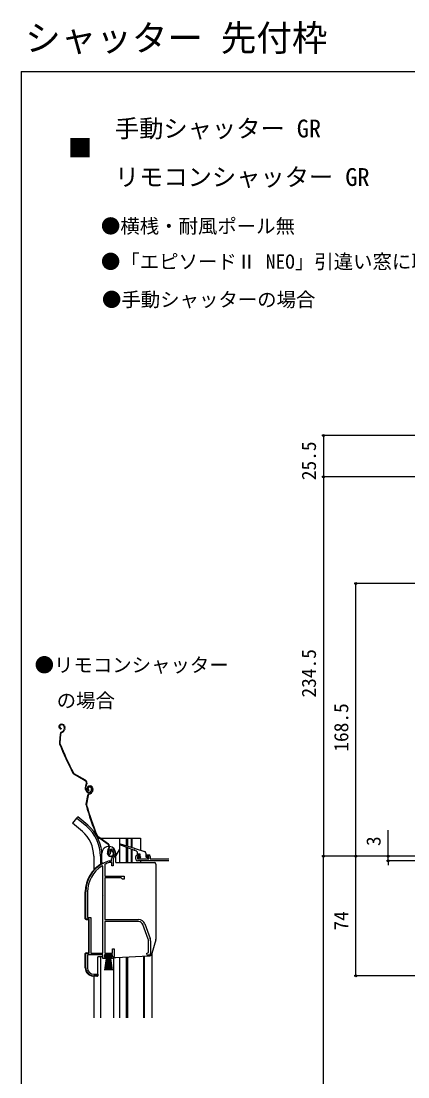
# Model space of a CAD drawing. Units: millimetres, scale not verified. Extents: x -525 to 525, y -783 to 778.
# Drawn here: x -525 to -286, y 126 to 778 of the extents above; entities that cross this region are included whole.
import ezdxf
from ezdxf.enums import TextEntityAlignment as Align

# ---------------------------------------------------------------- set-up
doc = ezdxf.new("R2010")
doc.units = ezdxf.units.MM
doc.header["$LTSCALE"] = 4
for name, color, linetype in [('0-1_USER1', 3, 'Continuous'), ('0-2_YKK_11', 7, 'Continuous'), ('0-4_YKK_12', 2, 'Continuous'), ('0-5_YKK_13', 4, 'Continuous'), ('0-7_YKK_D', 6, 'Continuous'), ('0-8_YKK_ZWAK', 7, 'Continuous')]:
    doc.layers.add(name, color=color, linetype=linetype)
doc.styles.add('ＭＳ ゴシック', font='')
doc.styles.get('ＭＳ ゴシック').set_extended_font_data('MS Gothic')

msp = doc.modelspace()

# ---------------------------------------------------------------- linework, layer by layer
at = {"layer": '0-2_YKK_11'}
for p, q in [((-454.099, 260.298), (-454.099, 261.998)), ((-433.698, 259.298), (-453.099, 259.298)), ((-446.369, 210.888), (-449.67, 219.957)), ((-448.542, 220.367), (-445.241, 211.298)), ((-445, 209.93), (-445, 201.999)), ((-446, 200.999), (-446.5, 200.999))]:
    msp.add_line(p, q, dxfattribs=at)
for points in [[(-469.951, 263.974), (-469.994, 263.605), (-470.283, 263.316), (-470.742, 263.357)], [(-453.099, 262.998), (-451.599, 262.998), (-451.599, 261.998), (-453.099, 261.998), (-453.099, 260.498), (-446.099, 260.498), (-446.099, 261.998), (-447.599, 261.998), (-447.599, 262.998), (-446.099, 262.998)], [(-445.099, 261.998), (-445.099, 260.598), (-433.698, 260.598)], [(-474.5, 202.299), (-474.5, 255.967), (-474.958, 256.222)], [(-473.128, 257.272), (-473.3, 257.001), (-473.3, 249.799), (-461.3, 249.799), (-461.3, 248.099), (-462.3, 248.099), (-463.1, 248.899), (-473.3, 248.899)], [(-470.642, 259.287), (-470.557, 259.299), (-469, 259.299), (-469, 260.636)], [(-468, 260.636), (-468, 256.299), (-468.9, 256.299), (-468.9, 258.299), (-470.411, 258.299), (-470.498, 258.286)], [(-473.3, 248.899), (-473.3, 222.999), (-452.301, 222.999)], [(-485, 193.299), (-485, 202.299), (-483, 202.299), (-483, 223.299), (-485, 223.299), (-485, 240.099)], [(-483.95, 240.099), (-483.95, 224.349), (-481.95, 224.349), (-481.95, 202.299), (-474.5, 202.299)], [(-452.301, 221.799), (-473.3, 221.799), (-473.3, 202.299), (-468.4, 202.299), (-468.4, 204.999), (-467.5, 204.999), (-467.5, 200.399), (-468.675, 198.999), (-469.5, 198.999), (-469.5, 199.799), (-469.048, 199.799), (-468.5, 200.452), (-468.5, 201.299), (-473.5, 201.299), (-473.5, 199.799), (-472.5, 199.799), (-472.5, 198.999), (-474.5, 198.999), (-474.5, 201.299), (-483.95, 201.299), (-483.95, 193.199)], [(-447.5, 201.999), (-446.688, 202.389), (-446.2, 202.623), (-446.2, 209.93)], [(-479.95, 189.199), (-477.6, 189.199), (-477.6, 188.299), (-480, 188.299)]]:
    msp.add_lwpolyline(points, dxfattribs=at)
for centre, radius, start, end in [((-469.1, 264.499), 2, 90, 214.83576), ((-469.1, 264.499), 1, 89.99999, 211.6576), ((-469.1, 263.899), 2.6, 0.00001, 89.99999), ((-469.1, 263.899), 1.6, 0.00001, 89.99999), ((-467, 260.636), 2, 130.62933, 180.00002), ((-469.8, 263.899), 2.3, 310.62932, 0), ((-467, 260.636), 1, 130.62933, 180.00002), ((-469.8, 263.899), 3.3, 310.62932, 0.00001), ((-453.099, 261.998), 1, 90, 180), ((-446.099, 261.998), 1, 0, 90), ((-465, 240.099), 20, 106.38438, 180.00001), ((-465, 240.099), 18.95, 121.69984, 180.00001), ((-465, 240.099), 19, 106.81986, 115.32852), ((-453.099, 260.298), 1, 180, 270), ((-452.301, 218.999), 4, 20.00002, 89.99999), ((-452.301, 218.999), 2.8, 20.00001, 89.99999), ((-449, 209.93), 2.8, 359.99996, 19.99997), ((-449, 209.93), 4, 0.00001, 20.00002), ((-446.5, 201.999), 1, 180.00001, 269.99999), ((-446, 201.999), 1, 270.00001, 359.99999), ((-480, 193.299), 5, 180.00001, 269.99999), ((-479.95, 193.199), 4, 180.00001, 269.99999)]:
    msp.add_arc(centre, radius, start, end, dxfattribs=at)
at = {"layer": '0-4_YKK_12'}
for p, q in [((-490.65, 285.829), (-493.286, 282.688)), ((-487.063, 277.467), (-493.286, 282.688)), ((-484.428, 280.608), (-490.65, 285.829)), ((-477.537, 273.298), (-476.15, 273.298)), ((-475.65, 273.298), (-451.099, 273.298)), ((-464.199, 273.298), (-464.199, 258.299)), ((-460.099, 273.298), (-460.099, 268.746)), ((-460.099, 267.841), (-460.099, 258.299)), ((-459.099, 273.298), (-459.099, 268.431)), ((-456.915, 273.298), (-456.915, 267.741)), ((-456.582, 273.298), (-456.582, 267.636)), ((-451.099, 273.298), (-451.099, 265.908)), ((-480.099, 262.298), (-480.099, 253.664)), ((-475.999, 262.298), (-475.999, 257.158)), ((-464.199, 266.543), (-466.499, 262.559)), ((-459.099, 267.453), (-459.099, 258.299)), ((-456.915, 266.604), (-456.915, 258.299)), ((-456.582, 266.476), (-456.582, 258.299)), ((-451.099, 259.298), (-451.099, 258.299)), ((-475.999, 199.999), (-475.999, 162.211)), ((-467.599, 162.211), (-467.599, 199.199)), ((-464.199, 199.593), (-464.199, 162.211)), ((-460.099, 199.808), (-460.099, 162.211)), ((-459.099, 199.887), (-459.099, 162.211)), ((-449.399, 200.395), (-449.399, 162.211)), ((-448.799, 200.427), (-448.799, 162.211)), ((-444.099, 202.038), (-444.099, 162.211)), ((-480.099, 188.103), (-480.099, 162.211))]:
    msp.add_line(p, q, dxfattribs=at)
for radius, end in [(20, 49.32605), (24.1, 49.44067)]:
    msp.add_arc((-500.099, 262.298), radius, 0, end, dxfattribs=at)
at = {"layer": '0-5_YKK_13'}
for p, q in [((-500.592, 343.666), (-500.774, 343.583)), ((-500.467, 343.393), (-500.649, 343.31)), ((-500.294, 341.215), (-500.323, 340.916)), ((-498.479, 342.654), (-498.295, 342.252)), ((-498.244, 340.876), (-498.442, 340.345)), ((-498.206, 342.779), (-498.039, 342.415)), ((-497.963, 340.771), (-498.16, 340.241)), ((-500.873, 337.751), (-501.332, 332.415)), ((-500.574, 337.725), (-501.033, 332.389)), ((-500.003, 338.986), (-499.484, 339.224)), ((-499.878, 338.714), (-499.359, 338.951)), ((-485.348, 308.869), (-492.353, 312.979)), ((-485.196, 309.128), (-492.201, 313.238)), ((-484.814, 302.717), (-485.116, 303.377)), ((-484.742, 306.543), (-484.975, 306.144)), ((-484.541, 302.842), (-484.843, 303.502)), ((-484.717, 305.992), (-484.483, 306.391)), ((-483.427, 304.012), (-483.7, 303.887)), ((-483.052, 305.584), (-483.241, 305.519)), ((-482.954, 305.301), (-483.143, 305.235)), ((-482.991, 303.116), (-483.048, 302.821)), ((-482.914, 300.87), (-482.375, 301.057)), ((-482.816, 300.586), (-482.277, 300.773)), ((-481.756, 304.447), (-481.548, 303.993)), ((-481.483, 304.572), (-481.275, 304.117)), ((-480.983, 302.582), (-481.23, 302.073)), ((-481.046, 304.374), (-480.901, 303.957)), ((-480.713, 302.451), (-480.96, 301.942)), ((-480.762, 304.472), (-480.618, 304.055)), ((-483.899, 299.724), (-484.867, 294.456)), ((-483.604, 299.67), (-484.572, 294.402)), ((-490.008, 286.595), (-490.65, 285.829)), ((-483.785, 281.374), (-490.008, 286.595)), ((-471.214, 269.487), (-477.792, 274.249)), ((-471.038, 269.73), (-477.616, 274.492)), ((-455.203, 265.939), (-463.91, 269.318)), ((-463.711, 269.884), (-454.842, 267.086)), ((-475, 257.762), (-475, 264.049)), ((-471.272, 263.312), (-471.509, 263.998)), ((-470.988, 263.41), (-471.225, 264.096)), ((-470.833, 267.113), (-471.104, 266.738)), ((-470.861, 266.563), (-470.59, 266.937)), ((-469.767, 264.468), (-470.05, 264.37)), ((-468.062, 264.741), (-467.899, 264.268)), ((-467.779, 264.839), (-467.615, 264.367)), ((-466.5, 258.299), (-466.5, 264.049)), ((-453.493, 265.275), (-454.83, 265.794)), ((-454.46, 266.966), (-448.601, 265.118)), ((-453.301, 264.995), (-453.301, 263.998)), ((-451.601, 263.498), (-452.801, 263.498)), ((-452.513, 261.185), (-451.913, 260.585)), ((-452.301, 261.698), (-451.601, 261.698)), ((-451.301, 261.998), (-451.301, 263.198)), ((-447.901, 264.164), (-447.901, 261.998)), ((-447.601, 261.698), (-446.901, 261.698)), ((-446.601, 260.798), (-446.601, 261.398)), ((-474.5, 257.999), (-473.96, 257.999)), ((-466.5, 258.299), (-442.6, 258.299)), ((-451.701, 260.498), (-446.901, 260.498)), ((-441.6, 257.299), (-441.6, 210.982)), ((-485.3, 223.578), (-485.3, 240.099)), ((-473.959, 237.799), (-473.96, 237.799)), ((-473.959, 237.799), (-473.96, 237.799)), ((-441.678, 210.427), (-444.105, 202.02)), ((-484.826, 202.519), (-483.3, 202.599)), ((-485.3, 193.12), (-485.3, 202.02)), ((-477.6, 188.499), (-477.6, 199.999)), ((-474.866, 199.999), (-477.6, 199.999)), ((-473.25, 191.799), (-472, 200.449)), ((-471.8, 200.449), (-472.8, 191.799)), ((-471.6, 200.449), (-472.35, 191.799)), ((-471.4, 200.449), (-471.9, 191.799)), ((-471.2, 200.449), (-471.45, 191.799)), ((-471, 200.449), (-471, 191.799)), ((-470.55, 191.799), (-470.8, 200.449)), ((-470.6, 200.449), (-470.1, 191.799)), ((-469.65, 191.799), (-470.4, 200.449)), ((-470.2, 200.449), (-469.2, 191.799)), ((-470, 200.449), (-468.75, 191.799)), ((-468.255, 199.499), (-466.526, 199.499)), ((-466.474, 199.5), (-445.922, 200.577)), ((-478.126, 188), (-480.562, 188.127))]:
    msp.add_line(p, q, dxfattribs=at)
msp.add_lwpolyline([(-484.826, 223.079), (-483.3, 222.999), (-483.3, 202.599)], dxfattribs=at)
msp.add_lwpolyline([(-468.75, 201.299), (-468.75, 200.449), (-473.25, 200.449), (-473.25, 201.299)], close=True, dxfattribs=at)
for centre, radius, start, end in [((-500.191, 342.31), 1.4, 114.6, 264.6), ((-500.191, 342.31), 1.1, 114.6, 264.6), ((-499.843, 342.029), 1.8, 24.6, 114.6), ((-499.843, 342.029), 1.5, 24.6, 114.6), ((-500.316, 341.043), 2, 294.6, 339.6), ((-500.316, 341.043), 2.3, 294.6, 339.6), ((-499.932, 341.503), 1.8, 339.6, 24.6), ((-499.932, 341.503), 2.1, 339.6, 24.6), ((-499.99, 341.632), 2.2, 339.6, 339.85341), ((-499.378, 337.623), 1.5, 114.6, 175.08327), ((-499.378, 337.623), 1.2, 114.6, 175.08327), ((-499.837, 332.286), 1.5, 175.08327, 201.7299), ((-315.443, 405.777), 200, 201.7299, 207.45047), ((-499.837, 332.286), 1.2, 175.08327, 201.7299), ((-315.443, 405.777), 199.7, 201.7299, 207.45047), ((-491.594, 314.273), 1.5, 207.45047, 239.6), ((-491.594, 314.273), 1.2, 207.45047, 239.6), ((-486.208, 307.403), 1.7, 329.6, 59.6), ((-486.208, 307.403), 2, 329.6, 59.6), ((-482.388, 304.626), 3, 149.6, 204.6), ((-482.388, 304.626), 2.7, 149.6, 204.6), ((-482.995, 303.55), 2, 204.6, 294.6), ((-482.995, 303.55), 1.7, 204.6, 294.6), ((-482.783, 304.196), 1.4, 109.1, 259.1), ((-482.424, 299.453), 1.5, 109.1, 169.58327), ((-482.783, 304.196), 1.1, 109.1, 259.1), ((-482.79, 304.304), 1, 114.6, 204.6), ((-482.424, 299.453), 1.2, 109.1, 169.58327), ((-482.79, 304.304), 0.7, 114.6, 204.6), ((-482.665, 304.031), 1.3, 24.6, 114.6), ((-482.665, 304.031), 1, 24.6, 114.6), ((-482.463, 303.883), 1.8, 19.1, 109.1), ((-482.463, 303.883), 1.5, 19.1, 109.1), ((-483.029, 302.947), 2, 289.1, 334.1), ((-482.912, 303.368), 1.5, 294.6, 24.6), ((-483.029, 302.947), 2.3, 289.1, 334.1), ((-482.912, 303.368), 1.8, 294.6, 24.6), ((-482.602, 303.368), 1.8, 334.1, 19.1), ((-482.602, 303.368), 2.1, 334.1, 19.1), ((-482.649, 303.502), 2.2, 334.1, 334.35341), ((-483.392, 294.185), 1.5, 169.58327, 196.2299), ((-292.803, 349.664), 200, 196.2299, 201.95047), ((-483.392, 294.185), 1.2, 169.58327, 196.2299), ((-292.803, 349.664), 199.7, 196.2299, 201.95047), ((-500.099, 262.298), 25.1, 0, 49.44067), ((-476.913, 275.464), 1.5, 201.95047, 234.1), ((-476.913, 275.464), 1.2, 201.95047, 234.1), ((-470.75, 264.049), 4.25, 85.95064, 180), ((-472.21, 268.109), 1.7, 324.1, 54.1), ((-472.21, 268.109), 2, 324.1, 54.1), ((-470.75, 264.049), 4.25, 358.86372, 81.84953), ((-463.801, 269.598), 0.3, 72.4957, 248.78837), ((-468.674, 264.979), 3, 144.1, 199.1), ((-468.674, 264.979), 2.7, 144.1, 199.1), ((-469.382, 263.967), 2, 199.1, 289.1), ((-469.382, 263.967), 1.7, 199.1, 289.1), ((-469.105, 264.697), 1, 109.1, 199.1), ((-469.105, 264.697), 0.7, 109.1, 199.1), ((-469.007, 264.414), 1.3, 19.1, 109.1), ((-469.007, 264.414), 1, 19.1, 109.1), ((-469.316, 263.778), 1.5, 289.1, 19.1), ((-469.316, 263.778), 1.8, 289.1, 19.1), ((-470.75, 264.049), 4.25, 0, 3.559), ((-455.017, 265.866), 0.2, 338.78837, 158.78837), ((-454.651, 267.026), 0.2, 162.4957, 342.4957), ((-453.601, 264.995), 0.3, 0, 68.78837), ((-452.801, 263.998), 0.5, 180, 270), ((-452.301, 261.398), 0.3, 90, 225), ((-451.601, 263.198), 0.3, 0, 90), ((-451.301, 261.698), 0.3, 180, 90), ((-448.901, 264.164), 1, 0, 72.4957), ((-447.601, 261.998), 0.3, 180, 270), ((-446.901, 261.398), 0.3, 0, 90), ((-465, 240.096), 20.3, 119.09358, 180), ((-474.5, 257.499), 0.5, 90, 137.78495), ((-451.701, 260.798), 0.3, 225, 270), ((-446.901, 260.798), 0.3, 270, 0), ((-442.6, 257.299), 1, 0, 90), ((-484.8, 223.578), 0.5, 180, 267.00001), ((-443.6, 210.982), 2, 343.89961, 0), ((-484.8, 202.02), 0.5, 93, 180), ((-474, 200.499), 1, 210, 240), ((-466.526, 200.499), 1, 270, 273), ((-446.027, 202.575), 2, 273, 343.89961), ((-480.3, 193.12), 5, 180, 267), ((-478.1, 188.499), 0.5, 267, 0)]:
    msp.add_arc(centre, radius, start, end, dxfattribs=at)
at = {"layer": '0-7_YKK_D'}
for p, q in [((-107.201, 522.3), (-339.001, 522.3)), ((-338.001, 522.3), (-338.001, 496.8)), ((-106.001, 496.8), (-339.001, 496.8)), ((-106.001, 496.8), (-339.001, 496.8)), ((-338.001, 496.8), (-338.001, 262.293)), ((-126.695, 430.793), (-319.001, 430.793)), ((-318.001, 262.293), (-318.001, 430.793)), ((-298.001, 262.3), (-298.001, 278.355)), ((-268.499, 262.293), (-339.001, 262.293)), ((-338.001, -112.7), (-338.001, 262.3)), ((-268.499, 262.293), (-319.001, 262.293)), ((-268.499, 262.293), (-319.001, 262.293)), ((-318.001, 188.298), (-318.001, 262.293)), ((-298.001, 259.3), (-298.001, 262.3)), ((-104.004, 259.3), (-299.001, 259.3)), ((-298.001, 259.3), (-298.001, 256.75)), ((-234.399, 188.298), (-319.001, 188.298))]:
    msp.add_line(p, q, dxfattribs=at)
for centre in [(-338.001, 522.3), (-338.001, 496.8), (-338.001, 496.8), (-318.001, 430.793), (-338.001, 262.3), (-338.001, 262.293), (-318.001, 262.293), (-318.001, 262.293), (-298.001, 262.3), (-298.001, 259.3), (-318.001, 188.298)]:
    msp.add_circle(centre, 0.637, dxfattribs=at)
at = {"layer": '0-8_YKK_ZWAK'}
for q in [(-525, -782.7), (525, 747.3)]:
    msp.add_line((-525, 747.3), q, dxfattribs=at)

# ---------------------------------------------------------------- texts
at = {"layer": '0-1_USER1', "style": 'ＭＳ ゴシック'}
for s, height, p in [('シャッター 先付枠', 16.13, (-522.5, 755.175)), ('手動シャッター GR', 11, (-467, 703.3)), ('■                                 先付枠 テラスタイプ', 11, (-496, 691.3)), ('リモコンシャッター GR', 11, (-467, 673.3)), ('●横桟・耐風ポール無', 8.798, (-475.636, 644.709)), ('●「エピソードⅡ NEO」引違い窓に取付けた場合', 8.798, (-475.636, 622.777)), ('●手動シャッターの場合', 8.798, (-475, 599.3)), ('●リモコンシャッター', 8.798, (-516.636, 373.391)), ('\u3000の場合', 8.798, (-515, 351.414))]:
    msp.add_text(s, height=height, dxfattribs=at).set_placement(p, align=Align.BOTTOM_LEFT)
at = {"layer": '0-7_YKK_D', "style": 'ＭＳ ゴシック'}
for s, p in [('25.5', (-340.001, 494.686)), ('234.5', (-340.001, 360.319)), ('168.5', (-320.001, 326.839)), ('3', (-300.001, 268.514)), ('74', (-320.001, 216.262))]:
    msp.add_text(s, height=8.798, rotation=90, dxfattribs=at).set_placement(p, align=Align.BOTTOM_LEFT)

doc.saveas('drawing.dxf')
